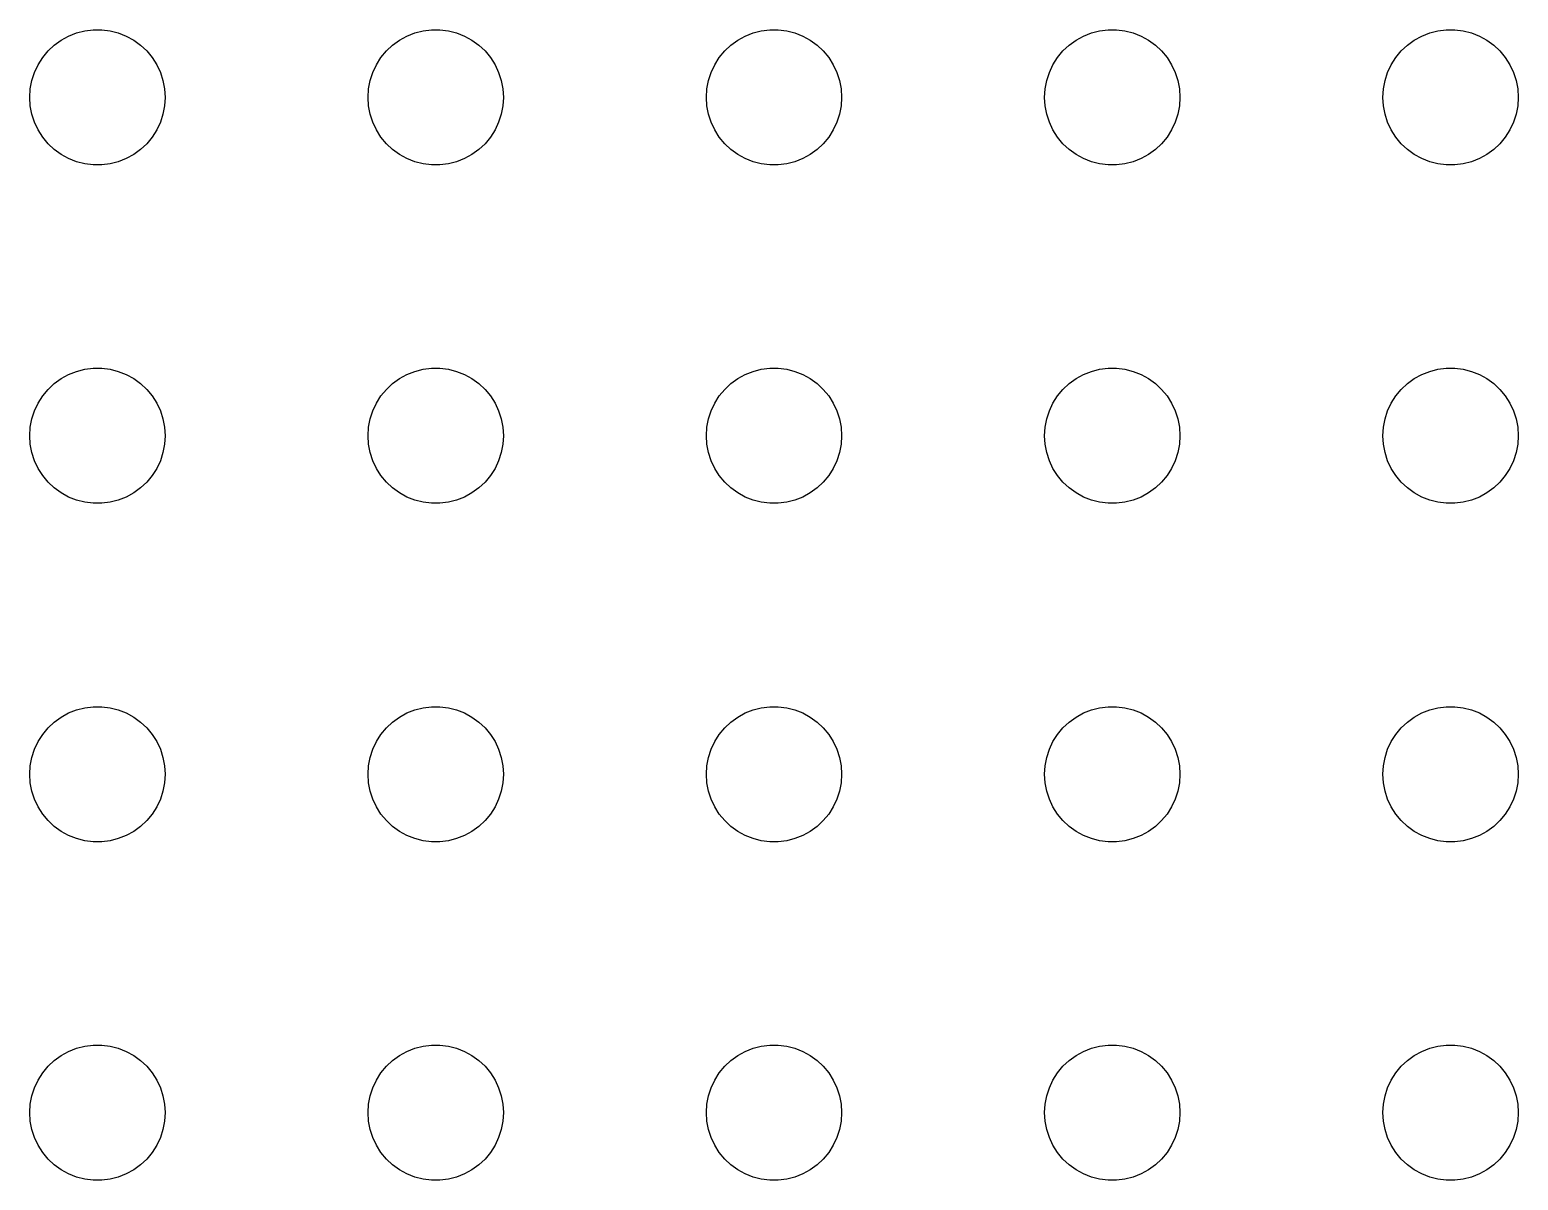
# Model space of a CAD drawing. Header units: metres. Extents: x -134 to 134, y 176 to 508.
# Drawn here: x 66 to 99, y 226.5 to 252 of the extents above; entities that cross this region are included whole.
import ezdxf

# ---------------------------------------------------------------- set-up
doc = ezdxf.new("R2010")
doc.units = ezdxf.units.M

msp = doc.modelspace()

# ---------------------------------------------------------------- linework, layer by layer
for p, q in [((66.6963, 251.766), (66.8613, 251.857)), ((66.8613, 251.857), (67.0365, 251.927)), ((67.0365, 251.927), (67.2189, 251.973)), ((67.2189, 251.973), (67.4058, 251.997)), ((67.4058, 251.997), (67.5942, 251.997)), ((67.5942, 251.997), (67.7811, 251.973)), ((67.7811, 251.973), (67.9635, 251.927)), ((67.9635, 251.927), (68.1387, 251.857)), ((68.1387, 251.857), (68.3037, 251.766)), ((74.1963, 251.766), (74.3613, 251.857)), ((74.3613, 251.857), (74.5365, 251.927)), ((74.5365, 251.927), (74.7189, 251.973)), ((74.7189, 251.973), (74.9058, 251.997)), ((74.9058, 251.997), (75.0942, 251.997)), ((75.0942, 251.997), (75.2811, 251.973)), ((75.2811, 251.973), (75.4635, 251.927)), ((75.4635, 251.927), (75.6387, 251.857)), ((75.6387, 251.857), (75.8037, 251.766)), ((81.6963, 251.766), (81.8613, 251.857)), ((81.8613, 251.857), (82.0365, 251.927)), ((82.0365, 251.927), (82.2189, 251.973)), ((82.2189, 251.973), (82.4058, 251.997)), ((82.4058, 251.997), (82.5942, 251.997)), ((82.5942, 251.997), (82.7811, 251.973)), ((82.7811, 251.973), (82.9635, 251.927)), ((82.9635, 251.927), (83.1387, 251.857)), ((83.1387, 251.857), (83.3037, 251.766)), ((89.1963, 251.766), (89.3613, 251.857)), ((89.3613, 251.857), (89.5365, 251.927)), ((89.5365, 251.927), (89.7189, 251.973)), ((89.7189, 251.973), (89.9058, 251.997)), ((89.9058, 251.997), (90.0942, 251.997)), ((90.0942, 251.997), (90.2811, 251.973)), ((90.2811, 251.973), (90.4635, 251.927)), ((90.4635, 251.927), (90.6387, 251.857)), ((90.6387, 251.857), (90.8037, 251.766)), ((96.6963, 251.766), (96.8613, 251.857)), ((96.8613, 251.857), (97.0365, 251.927)), ((97.0365, 251.927), (97.2189, 251.973)), ((97.2189, 251.973), (97.4058, 251.997)), ((97.4058, 251.997), (97.5942, 251.997)), ((97.5942, 251.997), (97.7811, 251.973)), ((97.7811, 251.973), (97.9635, 251.927)), ((97.9635, 251.927), (98.1387, 251.857)), ((98.1387, 251.857), (98.3037, 251.766)), ((66.2865, 251.382), (66.4065, 251.527)), ((66.4065, 251.527), (66.5439, 251.656)), ((66.5439, 251.656), (66.6963, 251.766)), ((68.3037, 251.766), (68.4561, 251.656)), ((68.4561, 251.656), (68.5934, 251.527)), ((68.5934, 251.527), (68.7135, 251.382)), ((73.7865, 251.382), (73.9065, 251.527)), ((73.9065, 251.527), (74.0439, 251.656)), ((74.0439, 251.656), (74.1963, 251.766)), ((75.8037, 251.766), (75.9561, 251.656)), ((75.9561, 251.656), (76.0934, 251.527)), ((76.0934, 251.527), (76.2135, 251.382)), ((81.2865, 251.382), (81.4065, 251.527)), ((81.4065, 251.527), (81.5439, 251.656)), ((81.5439, 251.656), (81.6963, 251.766)), ((83.3037, 251.766), (83.4561, 251.656)), ((83.4561, 251.656), (83.5934, 251.527)), ((83.5934, 251.527), (83.7135, 251.382)), ((88.7865, 251.382), (88.9065, 251.527)), ((88.9065, 251.527), (89.0439, 251.656)), ((89.0439, 251.656), (89.1963, 251.766)), ((90.8037, 251.766), (90.9561, 251.656)), ((90.9561, 251.656), (91.0934, 251.527)), ((91.0934, 251.527), (91.2135, 251.382)), ((96.2865, 251.382), (96.4065, 251.527)), ((96.4065, 251.527), (96.5439, 251.656)), ((96.5439, 251.656), (96.6963, 251.766)), ((98.3037, 251.766), (98.4561, 251.656)), ((98.4561, 251.656), (98.5934, 251.527)), ((98.5934, 251.527), (98.7135, 251.382)), ((66.1053, 251.052), (66.1855, 251.223)), ((66.1855, 251.223), (66.2865, 251.382)), ((68.7135, 251.382), (68.8145, 251.223)), ((68.8145, 251.223), (68.8947, 251.052)), ((73.6053, 251.052), (73.6855, 251.223)), ((73.6855, 251.223), (73.7865, 251.382)), ((76.2135, 251.382), (76.3145, 251.223)), ((76.3145, 251.223), (76.3947, 251.052)), ((81.1053, 251.052), (81.1855, 251.223)), ((81.1855, 251.223), (81.2865, 251.382)), ((83.7135, 251.382), (83.8145, 251.223)), ((83.8145, 251.223), (83.8947, 251.052)), ((88.6053, 251.052), (88.6855, 251.223)), ((88.6855, 251.223), (88.7865, 251.382)), ((91.2135, 251.382), (91.3145, 251.223)), ((91.3145, 251.223), (91.3947, 251.052)), ((96.1053, 251.052), (96.1855, 251.223)), ((96.1855, 251.223), (96.2865, 251.382)), ((98.7135, 251.382), (98.8145, 251.223)), ((98.8145, 251.223), (98.8947, 251.052)), ((66.0118, 250.688), (66.0471, 250.873)), ((66.0471, 250.873), (66.1053, 251.052)), ((68.8947, 251.052), (68.9529, 250.873)), ((68.9529, 250.873), (68.9882, 250.688)), ((73.5118, 250.688), (73.5471, 250.873)), ((73.5471, 250.873), (73.6053, 251.052)), ((76.3947, 251.052), (76.4529, 250.873)), ((76.4529, 250.873), (76.4882, 250.688)), ((81.0118, 250.688), (81.0471, 250.873)), ((81.0471, 250.873), (81.1053, 251.052)), ((83.8947, 251.052), (83.9529, 250.873)), ((83.9529, 250.873), (83.9882, 250.688)), ((88.5118, 250.688), (88.5471, 250.873)), ((88.5471, 250.873), (88.6053, 251.052)), ((91.3947, 251.052), (91.4529, 250.873)), ((91.4529, 250.873), (91.4882, 250.688)), ((96.0118, 250.688), (96.0471, 250.873)), ((96.0471, 250.873), (96.1053, 251.052)), ((98.8947, 251.052), (98.9529, 250.873)), ((98.9529, 250.873), (98.9882, 250.688)), ((66, 250.5), (66.0118, 250.688)), ((66.0118, 250.312), (66, 250.5)), ((68.9882, 250.688), (69, 250.5)), ((69, 250.5), (68.9882, 250.312)), ((73.5, 250.5), (73.5118, 250.688)), ((73.5118, 250.312), (73.5, 250.5)), ((76.4882, 250.688), (76.5, 250.5)), ((76.5, 250.5), (76.4882, 250.312)), ((81, 250.5), (81.0118, 250.688)), ((81.0118, 250.312), (81, 250.5)), ((83.9882, 250.688), (84, 250.5)), ((84, 250.5), (83.9882, 250.312)), ((88.5, 250.5), (88.5118, 250.688)), ((88.5118, 250.312), (88.5, 250.5)), ((91.4882, 250.688), (91.5, 250.5)), ((91.5, 250.5), (91.4882, 250.312)), ((96, 250.5), (96.0118, 250.688)), ((96.0118, 250.312), (96, 250.5)), ((98.9882, 250.688), (99, 250.5)), ((99, 250.5), (98.9882, 250.312)), ((66.0471, 250.127), (66.0118, 250.312)), ((68.9882, 250.312), (68.9529, 250.127)), ((73.5471, 250.127), (73.5118, 250.312)), ((76.4882, 250.312), (76.4529, 250.127)), ((81.0471, 250.127), (81.0118, 250.312)), ((83.9882, 250.312), (83.9529, 250.127)), ((88.5471, 250.127), (88.5118, 250.312)), ((91.4882, 250.312), (91.4529, 250.127)), ((96.0471, 250.127), (96.0118, 250.312)), ((98.9882, 250.312), (98.9529, 250.127)), ((66.1053, 249.948), (66.0471, 250.127)), ((66.1855, 249.777), (66.1053, 249.948)), ((68.8947, 249.948), (68.8145, 249.777)), ((68.9529, 250.127), (68.8947, 249.948)), ((73.6053, 249.948), (73.5471, 250.127)), ((73.6855, 249.777), (73.6053, 249.948)), ((76.3947, 249.948), (76.3145, 249.777)), ((76.4529, 250.127), (76.3947, 249.948)), ((81.1053, 249.948), (81.0471, 250.127)), ((81.1855, 249.777), (81.1053, 249.948)), ((83.8947, 249.948), (83.8145, 249.777)), ((83.9529, 250.127), (83.8947, 249.948)), ((88.6053, 249.948), (88.5471, 250.127)), ((88.6855, 249.777), (88.6053, 249.948)), ((91.3947, 249.948), (91.3145, 249.777)), ((91.4529, 250.127), (91.3947, 249.948)), ((96.1053, 249.948), (96.0471, 250.127)), ((96.1855, 249.777), (96.1053, 249.948)), ((98.8947, 249.948), (98.8145, 249.777)), ((98.9529, 250.127), (98.8947, 249.948)), ((66.2865, 249.618), (66.1855, 249.777)), ((66.4065, 249.473), (66.2865, 249.618)), ((68.7135, 249.618), (68.5934, 249.473)), ((68.8145, 249.777), (68.7135, 249.618)), ((73.7865, 249.618), (73.6855, 249.777)), ((73.9065, 249.473), (73.7865, 249.618)), ((76.2135, 249.618), (76.0934, 249.473)), ((76.3145, 249.777), (76.2135, 249.618)), ((81.2865, 249.618), (81.1855, 249.777)), ((81.4065, 249.473), (81.2865, 249.618)), ((83.7135, 249.618), (83.5934, 249.473)), ((83.8145, 249.777), (83.7135, 249.618)), ((88.7865, 249.618), (88.6855, 249.777)), ((88.9065, 249.473), (88.7865, 249.618)), ((91.2135, 249.618), (91.0934, 249.473)), ((91.3145, 249.777), (91.2135, 249.618)), ((96.2865, 249.618), (96.1855, 249.777)), ((96.4065, 249.473), (96.2865, 249.618)), ((98.7135, 249.618), (98.5934, 249.473)), ((98.8145, 249.777), (98.7135, 249.618)), ((66.5439, 249.344), (66.4065, 249.473)), ((66.6963, 249.234), (66.5439, 249.344)), ((66.8613, 249.143), (66.6963, 249.234)), ((68.3037, 249.234), (68.1387, 249.143)), ((68.4561, 249.344), (68.3037, 249.234)), ((68.5934, 249.473), (68.4561, 249.344)), ((74.0439, 249.344), (73.9065, 249.473)), ((74.1963, 249.234), (74.0439, 249.344)), ((74.3613, 249.143), (74.1963, 249.234)), ((75.8037, 249.234), (75.6387, 249.143)), ((75.9561, 249.344), (75.8037, 249.234)), ((76.0934, 249.473), (75.9561, 249.344)), ((81.5439, 249.344), (81.4065, 249.473)), ((81.6963, 249.234), (81.5439, 249.344)), ((81.8613, 249.143), (81.6963, 249.234)), ((83.3037, 249.234), (83.1387, 249.143)), ((83.4561, 249.344), (83.3037, 249.234)), ((83.5934, 249.473), (83.4561, 249.344)), ((89.0439, 249.344), (88.9065, 249.473)), ((89.1963, 249.234), (89.0439, 249.344)), ((89.3613, 249.143), (89.1963, 249.234)), ((90.8037, 249.234), (90.6387, 249.143)), ((90.9561, 249.344), (90.8037, 249.234)), ((91.0934, 249.473), (90.9561, 249.344)), ((96.5439, 249.344), (96.4065, 249.473)), ((96.6963, 249.234), (96.5439, 249.344)), ((96.8613, 249.143), (96.6963, 249.234)), ((98.3037, 249.234), (98.1387, 249.143)), ((98.4561, 249.344), (98.3037, 249.234)), ((98.5934, 249.473), (98.4561, 249.344)), ((67.0365, 249.073), (66.8613, 249.143)), ((67.2189, 249.027), (67.0365, 249.073)), ((67.4058, 249.003), (67.2189, 249.027)), ((67.5942, 249.003), (67.4058, 249.003)), ((67.7811, 249.027), (67.5942, 249.003)), ((67.9635, 249.073), (67.7811, 249.027)), ((68.1387, 249.143), (67.9635, 249.073)), ((74.5365, 249.073), (74.3613, 249.143)), ((74.7189, 249.027), (74.5365, 249.073)), ((74.9058, 249.003), (74.7189, 249.027)), ((75.0942, 249.003), (74.9058, 249.003)), ((75.2811, 249.027), (75.0942, 249.003)), ((75.4635, 249.073), (75.2811, 249.027)), ((75.6387, 249.143), (75.4635, 249.073)), ((82.0365, 249.073), (81.8613, 249.143)), ((82.2189, 249.027), (82.0365, 249.073)), ((82.4058, 249.003), (82.2189, 249.027)), ((82.5942, 249.003), (82.4058, 249.003)), ((82.7811, 249.027), (82.5942, 249.003)), ((82.9635, 249.073), (82.7811, 249.027)), ((83.1387, 249.143), (82.9635, 249.073)), ((89.5365, 249.073), (89.3613, 249.143)), ((89.7189, 249.027), (89.5365, 249.073)), ((89.9058, 249.003), (89.7189, 249.027)), ((90.0942, 249.003), (89.9058, 249.003)), ((90.2811, 249.027), (90.0942, 249.003)), ((90.4635, 249.073), (90.2811, 249.027)), ((90.6387, 249.143), (90.4635, 249.073)), ((97.0365, 249.073), (96.8613, 249.143)), ((97.2189, 249.027), (97.0365, 249.073)), ((97.4058, 249.003), (97.2189, 249.027)), ((97.5942, 249.003), (97.4058, 249.003)), ((97.7811, 249.027), (97.5942, 249.003)), ((97.9635, 249.073), (97.7811, 249.027)), ((98.1387, 249.143), (97.9635, 249.073)), ((66.5439, 244.156), (66.6963, 244.266)), ((66.6963, 244.266), (66.8613, 244.357)), ((66.8613, 244.357), (67.0365, 244.427)), ((67.0365, 244.427), (67.2189, 244.473)), ((67.2189, 244.473), (67.4058, 244.497)), ((67.4058, 244.497), (67.5942, 244.497)), ((67.5942, 244.497), (67.7811, 244.473)), ((67.7811, 244.473), (67.9635, 244.427)), ((67.9635, 244.427), (68.1387, 244.357)), ((68.1387, 244.357), (68.3037, 244.266)), ((68.3037, 244.266), (68.4561, 244.156)), ((74.0439, 244.156), (74.1963, 244.266)), ((74.1963, 244.266), (74.3613, 244.357)), ((74.3613, 244.357), (74.5365, 244.427)), ((74.5365, 244.427), (74.7189, 244.473)), ((74.7189, 244.473), (74.9058, 244.497)), ((74.9058, 244.497), (75.0942, 244.497)), ((75.0942, 244.497), (75.2811, 244.473)), ((75.2811, 244.473), (75.4635, 244.427)), ((75.4635, 244.427), (75.6387, 244.357)), ((75.6387, 244.357), (75.8037, 244.266)), ((75.8037, 244.266), (75.9561, 244.156)), ((81.5439, 244.156), (81.6963, 244.266)), ((81.6963, 244.266), (81.8613, 244.357)), ((81.8613, 244.357), (82.0365, 244.427)), ((82.0365, 244.427), (82.2189, 244.473)), ((82.2189, 244.473), (82.4058, 244.497)), ((82.4058, 244.497), (82.5942, 244.497)), ((82.5942, 244.497), (82.7811, 244.473)), ((82.7811, 244.473), (82.9635, 244.427)), ((82.9635, 244.427), (83.1387, 244.357)), ((83.1387, 244.357), (83.3037, 244.266)), ((83.3037, 244.266), (83.4561, 244.156)), ((89.0439, 244.156), (89.1963, 244.266)), ((89.1963, 244.266), (89.3613, 244.357)), ((89.3613, 244.357), (89.5365, 244.427)), ((89.5365, 244.427), (89.7189, 244.473)), ((89.7189, 244.473), (89.9058, 244.497)), ((89.9058, 244.497), (90.0942, 244.497)), ((90.0942, 244.497), (90.2811, 244.473)), ((90.2811, 244.473), (90.4635, 244.427)), ((90.4635, 244.427), (90.6387, 244.357)), ((90.6387, 244.357), (90.8037, 244.266)), ((90.8037, 244.266), (90.9561, 244.156)), ((96.5439, 244.156), (96.6963, 244.266)), ((96.6963, 244.266), (96.8613, 244.357)), ((96.8613, 244.357), (97.0365, 244.427)), ((97.0365, 244.427), (97.2189, 244.473)), ((97.2189, 244.473), (97.4058, 244.497)), ((97.4058, 244.497), (97.5942, 244.497)), ((97.5942, 244.497), (97.7811, 244.473)), ((97.7811, 244.473), (97.9635, 244.427)), ((97.9635, 244.427), (98.1387, 244.357)), ((98.1387, 244.357), (98.3037, 244.266)), ((98.3037, 244.266), (98.4561, 244.156)), ((66.1855, 243.723), (66.2865, 243.882)), ((66.2865, 243.882), (66.4065, 244.027)), ((66.4065, 244.027), (66.5439, 244.156)), ((68.4561, 244.156), (68.5934, 244.027)), ((68.5934, 244.027), (68.7135, 243.882)), ((68.7135, 243.882), (68.8145, 243.723)), ((73.6855, 243.723), (73.7865, 243.882)), ((73.7865, 243.882), (73.9065, 244.027)), ((73.9065, 244.027), (74.0439, 244.156)), ((75.9561, 244.156), (76.0934, 244.027)), ((76.0934, 244.027), (76.2135, 243.882)), ((76.2135, 243.882), (76.3145, 243.723)), ((81.1855, 243.723), (81.2865, 243.882)), ((81.2865, 243.882), (81.4065, 244.027)), ((81.4065, 244.027), (81.5439, 244.156)), ((83.4561, 244.156), (83.5934, 244.027)), ((83.5934, 244.027), (83.7135, 243.882)), ((83.7135, 243.882), (83.8145, 243.723)), ((88.6855, 243.723), (88.7865, 243.882)), ((88.7865, 243.882), (88.9065, 244.027)), ((88.9065, 244.027), (89.0439, 244.156)), ((90.9561, 244.156), (91.0934, 244.027)), ((91.0934, 244.027), (91.2135, 243.882)), ((91.2135, 243.882), (91.3145, 243.723)), ((96.1855, 243.723), (96.2865, 243.882)), ((96.2865, 243.882), (96.4065, 244.027)), ((96.4065, 244.027), (96.5439, 244.156)), ((98.4561, 244.156), (98.5934, 244.027)), ((98.5934, 244.027), (98.7135, 243.882)), ((98.7135, 243.882), (98.8145, 243.723)), ((66.0471, 243.373), (66.1053, 243.552)), ((66.1053, 243.552), (66.1855, 243.723)), ((68.8145, 243.723), (68.8947, 243.552)), ((68.8947, 243.552), (68.9529, 243.373)), ((73.5471, 243.373), (73.6053, 243.552)), ((73.6053, 243.552), (73.6855, 243.723)), ((76.3145, 243.723), (76.3947, 243.552)), ((76.3947, 243.552), (76.4529, 243.373)), ((81.0471, 243.373), (81.1053, 243.552)), ((81.1053, 243.552), (81.1855, 243.723)), ((83.8145, 243.723), (83.8947, 243.552)), ((83.8947, 243.552), (83.9529, 243.373)), ((88.5471, 243.373), (88.6053, 243.552)), ((88.6053, 243.552), (88.6855, 243.723)), ((91.3145, 243.723), (91.3947, 243.552)), ((91.3947, 243.552), (91.4529, 243.373)), ((96.0471, 243.373), (96.1053, 243.552)), ((96.1053, 243.552), (96.1855, 243.723)), ((98.8145, 243.723), (98.8947, 243.552)), ((98.8947, 243.552), (98.9529, 243.373)), ((66.0118, 243.188), (66.0471, 243.373)), ((68.9529, 243.373), (68.9882, 243.188)), ((73.5118, 243.188), (73.5471, 243.373)), ((76.4529, 243.373), (76.4882, 243.188)), ((81.0118, 243.188), (81.0471, 243.373)), ((83.9529, 243.373), (83.9882, 243.188)), ((88.5118, 243.188), (88.5471, 243.373)), ((91.4529, 243.373), (91.4882, 243.188)), ((96.0118, 243.188), (96.0471, 243.373)), ((98.9529, 243.373), (98.9882, 243.188)), ((66, 243), (66.0118, 243.188)), ((66.0118, 242.812), (66, 243)), ((68.9882, 243.188), (69, 243)), ((69, 243), (68.9882, 242.812)), ((73.5, 243), (73.5118, 243.188)), ((73.5118, 242.812), (73.5, 243)), ((76.4882, 243.188), (76.5, 243)), ((76.5, 243), (76.4882, 242.812)), ((81, 243), (81.0118, 243.188)), ((81.0118, 242.812), (81, 243)), ((83.9882, 243.188), (84, 243)), ((84, 243), (83.9882, 242.812)), ((88.5, 243), (88.5118, 243.188)), ((88.5118, 242.812), (88.5, 243)), ((91.4882, 243.188), (91.5, 243)), ((91.5, 243), (91.4882, 242.812)), ((96, 243), (96.0118, 243.188)), ((96.0118, 242.812), (96, 243)), ((98.9882, 243.188), (99, 243)), ((99, 243), (98.9882, 242.812)), ((66.0471, 242.627), (66.0118, 242.812)), ((66.1053, 242.448), (66.0471, 242.627)), ((68.9529, 242.627), (68.8947, 242.448)), ((68.9882, 242.812), (68.9529, 242.627)), ((73.5471, 242.627), (73.5118, 242.812)), ((73.6053, 242.448), (73.5471, 242.627)), ((76.4529, 242.627), (76.3947, 242.448)), ((76.4882, 242.812), (76.4529, 242.627)), ((81.0471, 242.627), (81.0118, 242.812)), ((81.1053, 242.448), (81.0471, 242.627)), ((83.9529, 242.627), (83.8947, 242.448)), ((83.9882, 242.812), (83.9529, 242.627)), ((88.5471, 242.627), (88.5118, 242.812)), ((88.6053, 242.448), (88.5471, 242.627)), ((91.4529, 242.627), (91.3947, 242.448)), ((91.4882, 242.812), (91.4529, 242.627)), ((96.0471, 242.627), (96.0118, 242.812)), ((96.1053, 242.448), (96.0471, 242.627)), ((98.9529, 242.627), (98.8947, 242.448)), ((98.9882, 242.812), (98.9529, 242.627)), ((66.1855, 242.277), (66.1053, 242.448)), ((66.2865, 242.118), (66.1855, 242.277)), ((68.8145, 242.277), (68.7135, 242.118)), ((68.8947, 242.448), (68.8145, 242.277)), ((73.6855, 242.277), (73.6053, 242.448)), ((73.7865, 242.118), (73.6855, 242.277)), ((76.3145, 242.277), (76.2135, 242.118)), ((76.3947, 242.448), (76.3145, 242.277)), ((81.1855, 242.277), (81.1053, 242.448)), ((81.2865, 242.118), (81.1855, 242.277)), ((83.8145, 242.277), (83.7135, 242.118)), ((83.8947, 242.448), (83.8145, 242.277)), ((88.6855, 242.277), (88.6053, 242.448)), ((88.7865, 242.118), (88.6855, 242.277)), ((91.3145, 242.277), (91.2135, 242.118)), ((91.3947, 242.448), (91.3145, 242.277)), ((96.1855, 242.277), (96.1053, 242.448)), ((96.2865, 242.118), (96.1855, 242.277)), ((98.8145, 242.277), (98.7135, 242.118)), ((98.8947, 242.448), (98.8145, 242.277)), ((66.4065, 241.973), (66.2865, 242.118)), ((66.5439, 241.844), (66.4065, 241.973)), ((68.5934, 241.973), (68.4561, 241.844)), ((68.7135, 242.118), (68.5934, 241.973)), ((73.9065, 241.973), (73.7865, 242.118)), ((74.0439, 241.844), (73.9065, 241.973)), ((76.0934, 241.973), (75.9561, 241.844)), ((76.2135, 242.118), (76.0934, 241.973)), ((81.4065, 241.973), (81.2865, 242.118)), ((81.5439, 241.844), (81.4065, 241.973)), ((83.5934, 241.973), (83.4561, 241.844)), ((83.7135, 242.118), (83.5934, 241.973)), ((88.9065, 241.973), (88.7865, 242.118)), ((89.0439, 241.844), (88.9065, 241.973)), ((91.0934, 241.973), (90.9561, 241.844)), ((91.2135, 242.118), (91.0934, 241.973)), ((96.4065, 241.973), (96.2865, 242.118)), ((96.5439, 241.844), (96.4065, 241.973)), ((98.5934, 241.973), (98.4561, 241.844)), ((98.7135, 242.118), (98.5934, 241.973)), ((66.6963, 241.734), (66.5439, 241.844)), ((66.8613, 241.643), (66.6963, 241.734)), ((67.0365, 241.573), (66.8613, 241.643)), ((67.2189, 241.527), (67.0365, 241.573)), ((67.9635, 241.573), (67.7811, 241.527)), ((68.1387, 241.643), (67.9635, 241.573)), ((68.3037, 241.734), (68.1387, 241.643)), ((68.4561, 241.844), (68.3037, 241.734)), ((74.1963, 241.734), (74.0439, 241.844)), ((74.3613, 241.643), (74.1963, 241.734)), ((74.5365, 241.573), (74.3613, 241.643)), ((74.7189, 241.527), (74.5365, 241.573)), ((75.4635, 241.573), (75.2811, 241.527)), ((75.6387, 241.643), (75.4635, 241.573)), ((75.8037, 241.734), (75.6387, 241.643)), ((75.9561, 241.844), (75.8037, 241.734)), ((81.6963, 241.734), (81.5439, 241.844)), ((81.8613, 241.643), (81.6963, 241.734)), ((82.0365, 241.573), (81.8613, 241.643)), ((82.2189, 241.527), (82.0365, 241.573)), ((82.9635, 241.573), (82.7811, 241.527)), ((83.1387, 241.643), (82.9635, 241.573)), ((83.3037, 241.734), (83.1387, 241.643)), ((83.4561, 241.844), (83.3037, 241.734)), ((89.1963, 241.734), (89.0439, 241.844)), ((89.3613, 241.643), (89.1963, 241.734)), ((89.5365, 241.573), (89.3613, 241.643)), ((89.7189, 241.527), (89.5365, 241.573)), ((90.4635, 241.573), (90.2811, 241.527)), ((90.6387, 241.643), (90.4635, 241.573)), ((90.8037, 241.734), (90.6387, 241.643)), ((90.9561, 241.844), (90.8037, 241.734)), ((96.6963, 241.734), (96.5439, 241.844)), ((96.8613, 241.643), (96.6963, 241.734)), ((97.0365, 241.573), (96.8613, 241.643)), ((97.2189, 241.527), (97.0365, 241.573)), ((97.9635, 241.573), (97.7811, 241.527)), ((98.1387, 241.643), (97.9635, 241.573)), ((98.3037, 241.734), (98.1387, 241.643)), ((98.4561, 241.844), (98.3037, 241.734)), ((67.4058, 241.503), (67.2189, 241.527)), ((67.5942, 241.503), (67.4058, 241.503)), ((67.7811, 241.527), (67.5942, 241.503)), ((74.9058, 241.503), (74.7189, 241.527)), ((75.0942, 241.503), (74.9058, 241.503)), ((75.2811, 241.527), (75.0942, 241.503)), ((82.4058, 241.503), (82.2189, 241.527)), ((82.5942, 241.503), (82.4058, 241.503)), ((82.7811, 241.527), (82.5942, 241.503)), ((89.9058, 241.503), (89.7189, 241.527)), ((90.0942, 241.503), (89.9058, 241.503)), ((90.2811, 241.527), (90.0942, 241.503)), ((97.4058, 241.503), (97.2189, 241.527)), ((97.5942, 241.503), (97.4058, 241.503)), ((97.7811, 241.527), (97.5942, 241.503)), ((67.0365, 236.927), (67.2189, 236.973)), ((67.2189, 236.973), (67.4058, 236.997)), ((67.4058, 236.997), (67.5942, 236.997)), ((67.5942, 236.997), (67.7811, 236.973)), ((67.7811, 236.973), (67.9635, 236.927)), ((74.5365, 236.927), (74.7189, 236.973)), ((74.7189, 236.973), (74.9058, 236.997)), ((74.9058, 236.997), (75.0942, 236.997)), ((75.0942, 236.997), (75.2811, 236.973)), ((75.2811, 236.973), (75.4635, 236.927)), ((82.0365, 236.927), (82.2189, 236.973)), ((82.2189, 236.973), (82.4058, 236.997)), ((82.4058, 236.997), (82.5942, 236.997)), ((82.5942, 236.997), (82.7811, 236.973)), ((82.7811, 236.973), (82.9635, 236.927)), ((89.5365, 236.927), (89.7189, 236.973)), ((89.7189, 236.973), (89.9058, 236.997)), ((89.9058, 236.997), (90.0942, 236.997)), ((90.0942, 236.997), (90.2811, 236.973)), ((90.2811, 236.973), (90.4635, 236.927)), ((97.0365, 236.927), (97.2189, 236.973)), ((97.2189, 236.973), (97.4058, 236.997)), ((97.4058, 236.997), (97.5942, 236.997)), ((97.5942, 236.997), (97.7811, 236.973)), ((97.7811, 236.973), (97.9635, 236.927)), ((66.4065, 236.527), (66.5439, 236.656)), ((66.5439, 236.656), (66.6963, 236.766)), ((66.6963, 236.766), (66.8613, 236.857)), ((66.8613, 236.857), (67.0365, 236.927)), ((67.9635, 236.927), (68.1387, 236.857)), ((68.1387, 236.857), (68.3037, 236.766)), ((68.3037, 236.766), (68.4561, 236.656)), ((68.4561, 236.656), (68.5934, 236.527)), ((73.9065, 236.527), (74.0439, 236.656)), ((74.0439, 236.656), (74.1963, 236.766)), ((74.1963, 236.766), (74.3613, 236.857)), ((74.3613, 236.857), (74.5365, 236.927)), ((75.4635, 236.927), (75.6387, 236.857)), ((75.6387, 236.857), (75.8037, 236.766)), ((75.8037, 236.766), (75.9561, 236.656)), ((75.9561, 236.656), (76.0934, 236.527)), ((81.4065, 236.527), (81.5439, 236.656)), ((81.5439, 236.656), (81.6963, 236.766)), ((81.6963, 236.766), (81.8613, 236.857)), ((81.8613, 236.857), (82.0365, 236.927)), ((82.9635, 236.927), (83.1387, 236.857)), ((83.1387, 236.857), (83.3037, 236.766)), ((83.3037, 236.766), (83.4561, 236.656)), ((83.4561, 236.656), (83.5934, 236.527)), ((88.9065, 236.527), (89.0439, 236.656)), ((89.0439, 236.656), (89.1963, 236.766)), ((89.1963, 236.766), (89.3613, 236.857)), ((89.3613, 236.857), (89.5365, 236.927)), ((90.4635, 236.927), (90.6387, 236.857)), ((90.6387, 236.857), (90.8037, 236.766)), ((90.8037, 236.766), (90.9561, 236.656)), ((90.9561, 236.656), (91.0934, 236.527)), ((96.4065, 236.527), (96.5439, 236.656)), ((96.5439, 236.656), (96.6963, 236.766)), ((96.6963, 236.766), (96.8613, 236.857)), ((96.8613, 236.857), (97.0365, 236.927)), ((97.9635, 236.927), (98.1387, 236.857)), ((98.1387, 236.857), (98.3037, 236.766)), ((98.3037, 236.766), (98.4561, 236.656)), ((98.4561, 236.656), (98.5934, 236.527)), ((66.1855, 236.223), (66.2865, 236.382)), ((66.2865, 236.382), (66.4065, 236.527)), ((68.5934, 236.527), (68.7135, 236.382)), ((68.7135, 236.382), (68.8145, 236.223)), ((73.6855, 236.223), (73.7865, 236.382)), ((73.7865, 236.382), (73.9065, 236.527)), ((76.0934, 236.527), (76.2135, 236.382)), ((76.2135, 236.382), (76.3145, 236.223)), ((81.1855, 236.223), (81.2865, 236.382)), ((81.2865, 236.382), (81.4065, 236.527)), ((83.5934, 236.527), (83.7135, 236.382)), ((83.7135, 236.382), (83.8145, 236.223)), ((88.6855, 236.223), (88.7865, 236.382)), ((88.7865, 236.382), (88.9065, 236.527)), ((91.0934, 236.527), (91.2135, 236.382)), ((91.2135, 236.382), (91.3145, 236.223)), ((96.1855, 236.223), (96.2865, 236.382)), ((96.2865, 236.382), (96.4065, 236.527)), ((98.5934, 236.527), (98.7135, 236.382)), ((98.7135, 236.382), (98.8145, 236.223)), ((66.0471, 235.873), (66.1053, 236.052)), ((66.1053, 236.052), (66.1855, 236.223)), ((68.8145, 236.223), (68.8947, 236.052)), ((68.8947, 236.052), (68.9529, 235.873)), ((73.5471, 235.873), (73.6053, 236.052)), ((73.6053, 236.052), (73.6855, 236.223)), ((76.3145, 236.223), (76.3947, 236.052)), ((76.3947, 236.052), (76.4529, 235.873)), ((81.0471, 235.873), (81.1053, 236.052)), ((81.1053, 236.052), (81.1855, 236.223)), ((83.8145, 236.223), (83.8947, 236.052)), ((83.8947, 236.052), (83.9529, 235.873)), ((88.5471, 235.873), (88.6053, 236.052)), ((88.6053, 236.052), (88.6855, 236.223)), ((91.3145, 236.223), (91.3947, 236.052)), ((91.3947, 236.052), (91.4529, 235.873)), ((96.0471, 235.873), (96.1053, 236.052)), ((96.1053, 236.052), (96.1855, 236.223)), ((98.8145, 236.223), (98.8947, 236.052)), ((98.8947, 236.052), (98.9529, 235.873)), ((66, 235.5), (66.0118, 235.688)), ((66.0118, 235.688), (66.0471, 235.873)), ((68.9529, 235.873), (68.9882, 235.688)), ((68.9882, 235.688), (69, 235.5)), ((73.5, 235.5), (73.5118, 235.688)), ((73.5118, 235.688), (73.5471, 235.873)), ((76.4529, 235.873), (76.4882, 235.688)), ((76.4882, 235.688), (76.5, 235.5)), ((81, 235.5), (81.0118, 235.688)), ((81.0118, 235.688), (81.0471, 235.873)), ((83.9529, 235.873), (83.9882, 235.688)), ((83.9882, 235.688), (84, 235.5)), ((88.5, 235.5), (88.5118, 235.688)), ((88.5118, 235.688), (88.5471, 235.873)), ((91.4529, 235.873), (91.4882, 235.688)), ((91.4882, 235.688), (91.5, 235.5)), ((96, 235.5), (96.0118, 235.688)), ((96.0118, 235.688), (96.0471, 235.873)), ((98.9529, 235.873), (98.9882, 235.688)), ((98.9882, 235.688), (99, 235.5)), ((66.0118, 235.312), (66, 235.5)), ((66.0471, 235.127), (66.0118, 235.312)), ((68.9882, 235.312), (68.9529, 235.127)), ((69, 235.5), (68.9882, 235.312)), ((73.5118, 235.312), (73.5, 235.5)), ((73.5471, 235.127), (73.5118, 235.312)), ((76.4882, 235.312), (76.4529, 235.127)), ((76.5, 235.5), (76.4882, 235.312)), ((81.0118, 235.312), (81, 235.5)), ((81.0471, 235.127), (81.0118, 235.312)), ((83.9882, 235.312), (83.9529, 235.127)), ((84, 235.5), (83.9882, 235.312)), ((88.5118, 235.312), (88.5, 235.5)), ((88.5471, 235.127), (88.5118, 235.312)), ((91.4882, 235.312), (91.4529, 235.127)), ((91.5, 235.5), (91.4882, 235.312)), ((96.0118, 235.312), (96, 235.5)), ((96.0471, 235.127), (96.0118, 235.312)), ((98.9882, 235.312), (98.9529, 235.127)), ((99, 235.5), (98.9882, 235.312)), ((66.1053, 234.948), (66.0471, 235.127)), ((68.9529, 235.127), (68.8947, 234.948)), ((73.6053, 234.948), (73.5471, 235.127)), ((76.4529, 235.127), (76.3947, 234.948)), ((81.1053, 234.948), (81.0471, 235.127)), ((83.9529, 235.127), (83.8947, 234.948)), ((88.6053, 234.948), (88.5471, 235.127)), ((91.4529, 235.127), (91.3947, 234.948)), ((96.1053, 234.948), (96.0471, 235.127)), ((98.9529, 235.127), (98.8947, 234.948)), ((66.1855, 234.777), (66.1053, 234.948)), ((66.2865, 234.618), (66.1855, 234.777)), ((68.8145, 234.777), (68.7135, 234.618)), ((68.8947, 234.948), (68.8145, 234.777)), ((73.6855, 234.777), (73.6053, 234.948)), ((73.7865, 234.618), (73.6855, 234.777)), ((76.3145, 234.777), (76.2135, 234.618)), ((76.3947, 234.948), (76.3145, 234.777)), ((81.1855, 234.777), (81.1053, 234.948)), ((81.2865, 234.618), (81.1855, 234.777)), ((83.8145, 234.777), (83.7135, 234.618)), ((83.8947, 234.948), (83.8145, 234.777)), ((88.6855, 234.777), (88.6053, 234.948)), ((88.7865, 234.618), (88.6855, 234.777)), ((91.3145, 234.777), (91.2135, 234.618)), ((91.3947, 234.948), (91.3145, 234.777)), ((96.1855, 234.777), (96.1053, 234.948)), ((96.2865, 234.618), (96.1855, 234.777)), ((98.8145, 234.777), (98.7135, 234.618)), ((98.8947, 234.948), (98.8145, 234.777)), ((66.4065, 234.473), (66.2865, 234.618)), ((66.5439, 234.344), (66.4065, 234.473)), ((66.6963, 234.234), (66.5439, 234.344)), ((68.4561, 234.344), (68.3037, 234.234)), ((68.5934, 234.473), (68.4561, 234.344)), ((68.7135, 234.618), (68.5934, 234.473)), ((73.9065, 234.473), (73.7865, 234.618)), ((74.0439, 234.344), (73.9065, 234.473)), ((74.1963, 234.234), (74.0439, 234.344)), ((75.9561, 234.344), (75.8037, 234.234)), ((76.0934, 234.473), (75.9561, 234.344)), ((76.2135, 234.618), (76.0934, 234.473)), ((81.4065, 234.473), (81.2865, 234.618)), ((81.5439, 234.344), (81.4065, 234.473)), ((81.6963, 234.234), (81.5439, 234.344)), ((83.4561, 234.344), (83.3037, 234.234)), ((83.5934, 234.473), (83.4561, 234.344)), ((83.7135, 234.618), (83.5934, 234.473)), ((88.9065, 234.473), (88.7865, 234.618)), ((89.0439, 234.344), (88.9065, 234.473)), ((89.1963, 234.234), (89.0439, 234.344)), ((90.9561, 234.344), (90.8037, 234.234)), ((91.0934, 234.473), (90.9561, 234.344)), ((91.2135, 234.618), (91.0934, 234.473)), ((96.4065, 234.473), (96.2865, 234.618)), ((96.5439, 234.344), (96.4065, 234.473)), ((96.6963, 234.234), (96.5439, 234.344)), ((98.4561, 234.344), (98.3037, 234.234)), ((98.5934, 234.473), (98.4561, 234.344)), ((98.7135, 234.618), (98.5934, 234.473)), ((66.8613, 234.143), (66.6963, 234.234)), ((67.0365, 234.073), (66.8613, 234.143)), ((67.2189, 234.027), (67.0365, 234.073)), ((67.4058, 234.003), (67.2189, 234.027)), ((67.5942, 234.003), (67.4058, 234.003)), ((67.7811, 234.027), (67.5942, 234.003)), ((67.9635, 234.073), (67.7811, 234.027)), ((68.1387, 234.143), (67.9635, 234.073)), ((68.3037, 234.234), (68.1387, 234.143)), ((74.3613, 234.143), (74.1963, 234.234)), ((74.5365, 234.073), (74.3613, 234.143)), ((74.7189, 234.027), (74.5365, 234.073)), ((74.9058, 234.003), (74.7189, 234.027)), ((75.0942, 234.003), (74.9058, 234.003)), ((75.2811, 234.027), (75.0942, 234.003)), ((75.4635, 234.073), (75.2811, 234.027)), ((75.6387, 234.143), (75.4635, 234.073)), ((75.8037, 234.234), (75.6387, 234.143)), ((81.8613, 234.143), (81.6963, 234.234)), ((82.0365, 234.073), (81.8613, 234.143)), ((82.2189, 234.027), (82.0365, 234.073)), ((82.4058, 234.003), (82.2189, 234.027)), ((82.5942, 234.003), (82.4058, 234.003)), ((82.7811, 234.027), (82.5942, 234.003)), ((82.9635, 234.073), (82.7811, 234.027)), ((83.1387, 234.143), (82.9635, 234.073)), ((83.3037, 234.234), (83.1387, 234.143)), ((89.3613, 234.143), (89.1963, 234.234)), ((89.5365, 234.073), (89.3613, 234.143)), ((89.7189, 234.027), (89.5365, 234.073)), ((89.9058, 234.003), (89.7189, 234.027)), ((90.0942, 234.003), (89.9058, 234.003)), ((90.2811, 234.027), (90.0942, 234.003)), ((90.4635, 234.073), (90.2811, 234.027)), ((90.6387, 234.143), (90.4635, 234.073)), ((90.8037, 234.234), (90.6387, 234.143)), ((96.8613, 234.143), (96.6963, 234.234)), ((97.0365, 234.073), (96.8613, 234.143)), ((97.2189, 234.027), (97.0365, 234.073)), ((97.4058, 234.003), (97.2189, 234.027)), ((97.5942, 234.003), (97.4058, 234.003)), ((97.7811, 234.027), (97.5942, 234.003)), ((97.9635, 234.073), (97.7811, 234.027)), ((98.1387, 234.143), (97.9635, 234.073)), ((98.3037, 234.234), (98.1387, 234.143)), ((66.6963, 229.266), (66.8613, 229.357)), ((66.8613, 229.357), (67.0365, 229.427)), ((67.0365, 229.427), (67.2189, 229.473)), ((67.2189, 229.473), (67.4058, 229.497)), ((67.4058, 229.497), (67.5942, 229.497)), ((67.5942, 229.497), (67.7811, 229.473)), ((67.7811, 229.473), (67.9635, 229.427)), ((67.9635, 229.427), (68.1387, 229.357)), ((68.1387, 229.357), (68.3037, 229.266)), ((74.1963, 229.266), (74.3613, 229.357)), ((74.3613, 229.357), (74.5365, 229.427)), ((74.5365, 229.427), (74.7189, 229.473)), ((74.7189, 229.473), (74.9058, 229.497)), ((74.9058, 229.497), (75.0942, 229.497)), ((75.0942, 229.497), (75.2811, 229.473)), ((75.2811, 229.473), (75.4635, 229.427)), ((75.4635, 229.427), (75.6387, 229.357)), ((75.6387, 229.357), (75.8037, 229.266)), ((81.6963, 229.266), (81.8613, 229.357)), ((81.8613, 229.357), (82.0365, 229.427)), ((82.0365, 229.427), (82.2189, 229.473)), ((82.2189, 229.473), (82.4058, 229.497)), ((82.4058, 229.497), (82.5942, 229.497)), ((82.5942, 229.497), (82.7811, 229.473)), ((82.7811, 229.473), (82.9635, 229.427)), ((82.9635, 229.427), (83.1387, 229.357)), ((83.1387, 229.357), (83.3037, 229.266)), ((89.1963, 229.266), (89.3613, 229.357)), ((89.3613, 229.357), (89.5365, 229.427)), ((89.5365, 229.427), (89.7189, 229.473)), ((89.7189, 229.473), (89.9058, 229.497)), ((89.9058, 229.497), (90.0942, 229.497)), ((90.0942, 229.497), (90.2811, 229.473)), ((90.2811, 229.473), (90.4635, 229.427)), ((90.4635, 229.427), (90.6387, 229.357)), ((90.6387, 229.357), (90.8037, 229.266)), ((96.6963, 229.266), (96.8613, 229.357)), ((96.8613, 229.357), (97.0365, 229.427)), ((97.0365, 229.427), (97.2189, 229.473)), ((97.2189, 229.473), (97.4058, 229.497)), ((97.4058, 229.497), (97.5942, 229.497)), ((97.5942, 229.497), (97.7811, 229.473)), ((97.7811, 229.473), (97.9635, 229.427)), ((97.9635, 229.427), (98.1387, 229.357)), ((98.1387, 229.357), (98.3037, 229.266)), ((66.2865, 228.882), (66.4065, 229.027)), ((66.4065, 229.027), (66.5439, 229.156)), ((66.5439, 229.156), (66.6963, 229.266)), ((68.3037, 229.266), (68.4561, 229.156)), ((68.4561, 229.156), (68.5934, 229.027)), ((68.5934, 229.027), (68.7135, 228.882)), ((73.7865, 228.882), (73.9065, 229.027)), ((73.9065, 229.027), (74.0439, 229.156)), ((74.0439, 229.156), (74.1963, 229.266)), ((75.8037, 229.266), (75.9561, 229.156)), ((75.9561, 229.156), (76.0934, 229.027)), ((76.0934, 229.027), (76.2135, 228.882)), ((81.2865, 228.882), (81.4065, 229.027)), ((81.4065, 229.027), (81.5439, 229.156)), ((81.5439, 229.156), (81.6963, 229.266)), ((83.3037, 229.266), (83.4561, 229.156)), ((83.4561, 229.156), (83.5934, 229.027)), ((83.5934, 229.027), (83.7135, 228.882)), ((88.7865, 228.882), (88.9065, 229.027)), ((88.9065, 229.027), (89.0439, 229.156)), ((89.0439, 229.156), (89.1963, 229.266)), ((90.8037, 229.266), (90.9561, 229.156)), ((90.9561, 229.156), (91.0934, 229.027)), ((91.0934, 229.027), (91.2135, 228.882)), ((96.2865, 228.882), (96.4065, 229.027)), ((96.4065, 229.027), (96.5439, 229.156)), ((96.5439, 229.156), (96.6963, 229.266)), ((98.3037, 229.266), (98.4561, 229.156)), ((98.4561, 229.156), (98.5934, 229.027)), ((98.5934, 229.027), (98.7135, 228.882)), ((66.1053, 228.552), (66.1855, 228.723)), ((66.1855, 228.723), (66.2865, 228.882)), ((68.7135, 228.882), (68.8145, 228.723)), ((68.8145, 228.723), (68.8947, 228.552)), ((73.6053, 228.552), (73.6855, 228.723)), ((73.6855, 228.723), (73.7865, 228.882)), ((76.2135, 228.882), (76.3145, 228.723)), ((76.3145, 228.723), (76.3947, 228.552)), ((81.1053, 228.552), (81.1855, 228.723)), ((81.1855, 228.723), (81.2865, 228.882)), ((83.7135, 228.882), (83.8145, 228.723)), ((83.8145, 228.723), (83.8947, 228.552)), ((88.6053, 228.552), (88.6855, 228.723)), ((88.6855, 228.723), (88.7865, 228.882)), ((91.2135, 228.882), (91.3145, 228.723)), ((91.3145, 228.723), (91.3947, 228.552)), ((96.1053, 228.552), (96.1855, 228.723)), ((96.1855, 228.723), (96.2865, 228.882)), ((98.7135, 228.882), (98.8145, 228.723)), ((98.8145, 228.723), (98.8947, 228.552)), ((66.0118, 228.188), (66.0471, 228.373)), ((66.0471, 228.373), (66.1053, 228.552)), ((68.8947, 228.552), (68.9529, 228.373)), ((68.9529, 228.373), (68.9882, 228.188)), ((73.5118, 228.188), (73.5471, 228.373)), ((73.5471, 228.373), (73.6053, 228.552)), ((76.3947, 228.552), (76.4529, 228.373)), ((76.4529, 228.373), (76.4882, 228.188)), ((81.0118, 228.188), (81.0471, 228.373)), ((81.0471, 228.373), (81.1053, 228.552)), ((83.8947, 228.552), (83.9529, 228.373)), ((83.9529, 228.373), (83.9882, 228.188)), ((88.5118, 228.188), (88.5471, 228.373)), ((88.5471, 228.373), (88.6053, 228.552)), ((91.3947, 228.552), (91.4529, 228.373)), ((91.4529, 228.373), (91.4882, 228.188)), ((96.0118, 228.188), (96.0471, 228.373)), ((96.0471, 228.373), (96.1053, 228.552)), ((98.8947, 228.552), (98.9529, 228.373)), ((98.9529, 228.373), (98.9882, 228.188)), ((66, 228), (66.0118, 228.188)), ((68.9882, 228.188), (69, 228)), ((73.5, 228), (73.5118, 228.188)), ((76.4882, 228.188), (76.5, 228)), ((81, 228), (81.0118, 228.188)), ((83.9882, 228.188), (84, 228)), ((88.5, 228), (88.5118, 228.188)), ((91.4882, 228.188), (91.5, 228)), ((96, 228), (96.0118, 228.188)), ((98.9882, 228.188), (99, 228)), ((66.0118, 227.812), (66, 228)), ((66.0471, 227.627), (66.0118, 227.812)), ((68.9882, 227.812), (68.9529, 227.627)), ((69, 228), (68.9882, 227.812)), ((73.5118, 227.812), (73.5, 228)), ((73.5471, 227.627), (73.5118, 227.812)), ((76.4882, 227.812), (76.4529, 227.627)), ((76.5, 228), (76.4882, 227.812)), ((81.0118, 227.812), (81, 228)), ((81.0471, 227.627), (81.0118, 227.812)), ((83.9882, 227.812), (83.9529, 227.627)), ((84, 228), (83.9882, 227.812)), ((88.5118, 227.812), (88.5, 228)), ((88.5471, 227.627), (88.5118, 227.812)), ((91.4882, 227.812), (91.4529, 227.627)), ((91.5, 228), (91.4882, 227.812)), ((96.0118, 227.812), (96, 228)), ((96.0471, 227.627), (96.0118, 227.812)), ((98.9882, 227.812), (98.9529, 227.627)), ((99, 228), (98.9882, 227.812)), ((66.1053, 227.448), (66.0471, 227.627)), ((66.1855, 227.277), (66.1053, 227.448)), ((68.8947, 227.448), (68.8145, 227.277)), ((68.9529, 227.627), (68.8947, 227.448)), ((73.6053, 227.448), (73.5471, 227.627)), ((73.6855, 227.277), (73.6053, 227.448)), ((76.3947, 227.448), (76.3145, 227.277)), ((76.4529, 227.627), (76.3947, 227.448)), ((81.1053, 227.448), (81.0471, 227.627)), ((81.1855, 227.277), (81.1053, 227.448)), ((83.8947, 227.448), (83.8145, 227.277)), ((83.9529, 227.627), (83.8947, 227.448)), ((88.6053, 227.448), (88.5471, 227.627)), ((88.6855, 227.277), (88.6053, 227.448)), ((91.3947, 227.448), (91.3145, 227.277)), ((91.4529, 227.627), (91.3947, 227.448)), ((96.1053, 227.448), (96.0471, 227.627)), ((96.1855, 227.277), (96.1053, 227.448)), ((98.8947, 227.448), (98.8145, 227.277)), ((98.9529, 227.627), (98.8947, 227.448)), ((66.2865, 227.118), (66.1855, 227.277)), ((66.4065, 226.973), (66.2865, 227.118)), ((68.7135, 227.118), (68.5934, 226.973)), ((68.8145, 227.277), (68.7135, 227.118)), ((73.7865, 227.118), (73.6855, 227.277)), ((73.9065, 226.973), (73.7865, 227.118)), ((76.2135, 227.118), (76.0934, 226.973)), ((76.3145, 227.277), (76.2135, 227.118)), ((81.2865, 227.118), (81.1855, 227.277)), ((81.4065, 226.973), (81.2865, 227.118)), ((83.7135, 227.118), (83.5934, 226.973)), ((83.8145, 227.277), (83.7135, 227.118)), ((88.7865, 227.118), (88.6855, 227.277)), ((88.9065, 226.973), (88.7865, 227.118)), ((91.2135, 227.118), (91.0934, 226.973)), ((91.3145, 227.277), (91.2135, 227.118)), ((96.2865, 227.118), (96.1855, 227.277)), ((96.4065, 226.973), (96.2865, 227.118)), ((98.7135, 227.118), (98.5934, 226.973)), ((98.8145, 227.277), (98.7135, 227.118)), ((66.5439, 226.844), (66.4065, 226.973)), ((66.6963, 226.734), (66.5439, 226.844)), ((66.8613, 226.643), (66.6963, 226.734)), ((68.3037, 226.734), (68.1387, 226.643)), ((68.4561, 226.844), (68.3037, 226.734)), ((68.5934, 226.973), (68.4561, 226.844)), ((74.0439, 226.844), (73.9065, 226.973)), ((74.1963, 226.734), (74.0439, 226.844)), ((74.3613, 226.643), (74.1963, 226.734)), ((75.8037, 226.734), (75.6387, 226.643)), ((75.9561, 226.844), (75.8037, 226.734)), ((76.0934, 226.973), (75.9561, 226.844)), ((81.5439, 226.844), (81.4065, 226.973)), ((81.6963, 226.734), (81.5439, 226.844)), ((81.8613, 226.643), (81.6963, 226.734)), ((83.3037, 226.734), (83.1387, 226.643)), ((83.4561, 226.844), (83.3037, 226.734)), ((83.5934, 226.973), (83.4561, 226.844)), ((89.0439, 226.844), (88.9065, 226.973)), ((89.1963, 226.734), (89.0439, 226.844)), ((89.3613, 226.643), (89.1963, 226.734)), ((90.8037, 226.734), (90.6387, 226.643)), ((90.9561, 226.844), (90.8037, 226.734)), ((91.0934, 226.973), (90.9561, 226.844)), ((96.5439, 226.844), (96.4065, 226.973)), ((96.6963, 226.734), (96.5439, 226.844)), ((96.8613, 226.643), (96.6963, 226.734)), ((98.3037, 226.734), (98.1387, 226.643)), ((98.4561, 226.844), (98.3037, 226.734)), ((98.5934, 226.973), (98.4561, 226.844)), ((67.0365, 226.573), (66.8613, 226.643)), ((67.2189, 226.527), (67.0365, 226.573)), ((67.4058, 226.503), (67.2189, 226.527)), ((67.5942, 226.503), (67.4058, 226.503)), ((67.7811, 226.527), (67.5942, 226.503)), ((67.9635, 226.573), (67.7811, 226.527)), ((68.1387, 226.643), (67.9635, 226.573)), ((74.5365, 226.573), (74.3613, 226.643)), ((74.7189, 226.527), (74.5365, 226.573)), ((74.9058, 226.503), (74.7189, 226.527)), ((75.0942, 226.503), (74.9058, 226.503)), ((75.2811, 226.527), (75.0942, 226.503)), ((75.4635, 226.573), (75.2811, 226.527)), ((75.6387, 226.643), (75.4635, 226.573)), ((82.0365, 226.573), (81.8613, 226.643)), ((82.2189, 226.527), (82.0365, 226.573)), ((82.4058, 226.503), (82.2189, 226.527)), ((82.5942, 226.503), (82.4058, 226.503)), ((82.7811, 226.527), (82.5942, 226.503)), ((82.9635, 226.573), (82.7811, 226.527)), ((83.1387, 226.643), (82.9635, 226.573)), ((89.5365, 226.573), (89.3613, 226.643)), ((89.7189, 226.527), (89.5365, 226.573)), ((89.9058, 226.503), (89.7189, 226.527)), ((90.0942, 226.503), (89.9058, 226.503)), ((90.2811, 226.527), (90.0942, 226.503)), ((90.4635, 226.573), (90.2811, 226.527)), ((90.6387, 226.643), (90.4635, 226.573)), ((97.0365, 226.573), (96.8613, 226.643)), ((97.2189, 226.527), (97.0365, 226.573)), ((97.4058, 226.503), (97.2189, 226.527)), ((97.5942, 226.503), (97.4058, 226.503)), ((97.7811, 226.527), (97.5942, 226.503)), ((97.9635, 226.573), (97.7811, 226.527)), ((98.1387, 226.643), (97.9635, 226.573))]:
    msp.add_line(p, q)

doc.saveas('drawing.dxf')
